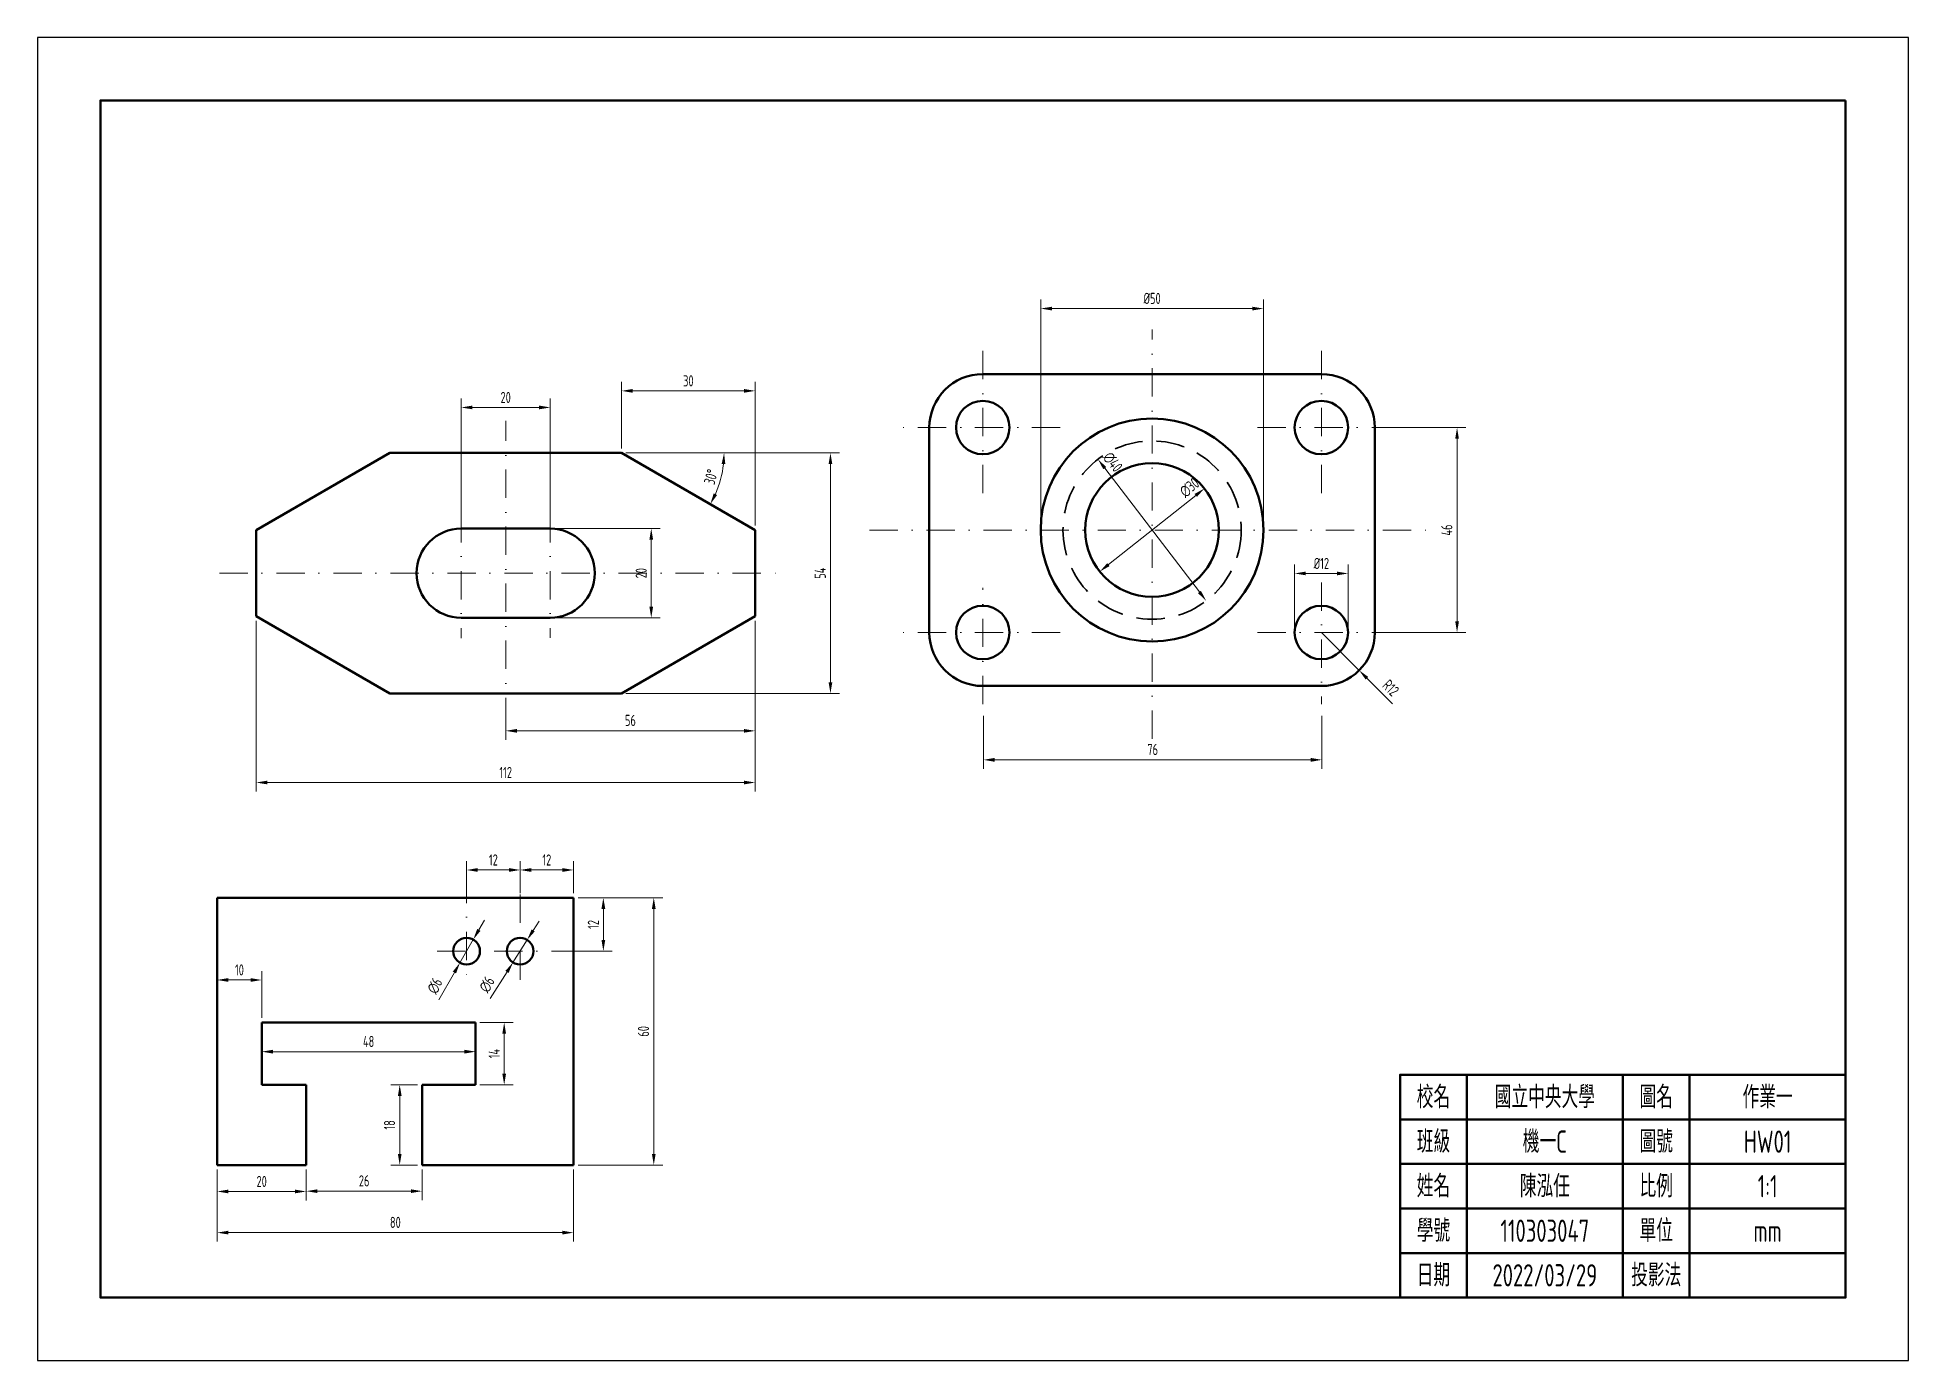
# Model space of a CAD drawing. Header units: millimetres. Extents: x 0 to 420, y 0 to 297.
import ezdxf

# ---------------------------------------------------------------- set-up
doc = ezdxf.new("R2010")
doc.units = ezdxf.units.MM
doc.linetypes.add('DASHDOT2', pattern=[12.7, 6.35, -3.175, 0, -3.175])
doc.linetypes.add('HIDDEN', pattern=[9.525, 6.35, -3.175])
for name, color, linetype, lineweight in [('中心線', 2, 'DASHDOT2', 18), ('虛線', 6, 'HIDDEN', 35), ('輪廓線', 7, 'Continuous', 50)]:
    doc.layers.add(name, color=color, linetype=linetype, lineweight=lineweight)
doc.styles.get("Standard").update_dxf_attribs({"font": 'iso.shx', "width": 0.75, "bigfont": 'chineset.shx'})
doc.dimstyles.new('CNS', dxfattribs={"dimtxt": 2.5, "dimasz": 2.5, "dimexe": 2, "dimexo": 1, "dimgap": 1, "dimtad": 1, "dimdsep": 46, "dimtxsty": 'Standard', "dimcen": 2.5, "dimclrd": 3, "dimclre": 3, "dimclrt": 1, "dimadec": 0, "dimazin": 0, "dimtfac": 1, "dimtmove": 0, "dimatfit": 0, "dimfxl": 1, "dimlwd": 18, "dimlwe": 18, "dimarcsym": 0})

# ---------------------------------------------------------------- blocks, each defined once
blk = doc.blocks.new('*D1')
at = {"color": 3, "lineweight": 18, "transparency": 16777216}
for p, q in [((40.34, 42.9), (40.34, 35.96)), ((60.34, 42.9), (60.34, 35.96)), ((42.84, 37.96), (57.84, 37.96))]:
    blk.add_line(p, q, dxfattribs=at)
at = {"color": 3, "transparency": 16777216}
for points in [[(42.84, 38.37), (42.84, 37.54), (40.34, 37.96)], [(57.84, 38.37), (57.84, 37.54), (60.34, 37.96)]]:
    blk.add_solid(points, dxfattribs=at)
at = {"layer": 'Defpoints', "color": 0, "transparency": 16777216}
for p in [(40.34, 43.9), (60.34, 43.9), (60.34, 37.96)]:
    blk.add_point(p, dxfattribs=at)
at = {"color": 1, "transparency": 16777216, "insert": (50.34, 40.21), "char_height": 2.5, "attachment_point": 5}
blk.add_mtext('20', dxfattribs=at)
blk = doc.blocks.new('*D2')
at = {"color": 3, "lineweight": 18, "transparency": 16777216}
for p, q in [((121.34, 103.9), (140.35, 103.9)), ((138.35, 46.4), (138.35, 101.4)), ((121.34, 43.9), (140.35, 43.9))]:
    blk.add_line(p, q, dxfattribs=at)
at = {"color": 3, "transparency": 16777216}
for points in [[(137.93, 101.4), (138.76, 101.4), (138.35, 103.9)], [(137.93, 46.4), (138.76, 46.4), (138.35, 43.9)]]:
    blk.add_solid(points, dxfattribs=at)
at = {"layer": 'Defpoints', "color": 0, "transparency": 16777216}
for p in [(120.34, 103.9), (138.35, 103.9), (120.34, 43.9)]:
    blk.add_point(p, dxfattribs=at)
at = {"color": 1, "transparency": 16777216, "insert": (136.03, 73.9), "char_height": 2.5, "attachment_point": 5, "rotation": 90}
blk.add_mtext('60', dxfattribs=at)
blk = doc.blocks.new('*D3')
at = {"color": 3, "lineweight": 18, "transparency": 16777216}
for p, q in [((99.08, 96.67), (100.32, 98.84)), ((97.83, 94.5), (94.85, 89.3)), ((93.6, 87.13), (90.08, 80.98))]:
    blk.add_line(p, q, dxfattribs=at)
at = {"color": 3, "transparency": 16777216}
for points in [[(98.72, 96.88), (99.44, 96.46), (97.83, 94.5)], [(93.24, 87.33), (93.97, 86.92), (94.85, 89.3)]]:
    blk.add_solid(points, dxfattribs=at)
at = {"layer": 'Defpoints', "color": 0, "transparency": 16777216}
for p in [(97.83, 94.5), (94.85, 89.3)]:
    blk.add_point(p, dxfattribs=at)
at = {"color": 1, "transparency": 16777216, "insert": (89.21, 84.12), "char_height": 2.5, "attachment_point": 5, "rotation": 60.1692}
blk.add_mtext('∅6', dxfattribs=at)
blk = doc.blocks.new('*D4')
at = {"color": 3, "lineweight": 18, "transparency": 16777216}
for p, q in [((111.27, 96.55), (112.61, 98.66)), ((109.94, 94.44), (106.74, 89.36)), ((105.41, 87.25), (101.63, 81.25))]:
    blk.add_line(p, q, dxfattribs=at)
at = {"color": 3, "transparency": 16777216}
for points in [[(110.92, 96.77), (111.63, 96.33), (109.94, 94.44)], [(105.05, 87.47), (105.76, 87.02), (106.74, 89.36)]]:
    blk.add_solid(points, dxfattribs=at)
at = {"layer": 'Defpoints', "color": 0, "transparency": 16777216}
for p in [(109.94, 94.44), (106.74, 89.36)]:
    blk.add_point(p, dxfattribs=at)
at = {"color": 1, "transparency": 16777216, "insert": (100.89, 84.43), "char_height": 2.5, "attachment_point": 5, "rotation": 57.7612}
blk.add_mtext('∅6', dxfattribs=at)
blk = doc.blocks.new('*D5')
at = {"color": 3, "lineweight": 18, "transparency": 16777216}
for p, q in [((85.34, 61.9), (79.32, 61.9)), ((81.32, 59.4), (81.32, 46.4)), ((85.34, 43.9), (79.32, 43.9))]:
    blk.add_line(p, q, dxfattribs=at)
at = {"color": 3, "transparency": 16777216}
for points in [[(80.91, 59.4), (81.74, 59.4), (81.32, 61.9)], [(80.91, 46.4), (81.74, 46.4), (81.32, 43.9)]]:
    blk.add_solid(points, dxfattribs=at)
at = {"layer": 'Defpoints', "color": 0, "transparency": 16777216}
for p in [(86.34, 61.9), (81.32, 43.9), (86.34, 43.9)]:
    blk.add_point(p, dxfattribs=at)
at = {"color": 1, "transparency": 16777216, "insert": (79.03, 52.9), "char_height": 2.5, "attachment_point": 5, "rotation": 90}
blk.add_mtext('18', dxfattribs=at)
blk = doc.blocks.new('*D6')
at = {"color": 3, "lineweight": 18, "transparency": 16777216}
for p, q in [((60.34, 42.9), (60.34, 36.03)), ((86.34, 42.9), (86.34, 36.03)), ((62.84, 38.03), (83.84, 38.03))]:
    blk.add_line(p, q, dxfattribs=at)
at = {"color": 3, "transparency": 16777216}
for points in [[(62.84, 38.44), (62.84, 37.61), (60.34, 38.03)], [(83.84, 38.44), (83.84, 37.61), (86.34, 38.03)]]:
    blk.add_solid(points, dxfattribs=at)
at = {"layer": 'Defpoints', "color": 0, "transparency": 16777216}
for p in [(60.34, 43.9), (86.34, 43.9), (86.34, 38.03)]:
    blk.add_point(p, dxfattribs=at)
at = {"color": 1, "transparency": 16777216, "insert": (73.34, 40.34), "char_height": 2.5, "attachment_point": 5}
blk.add_mtext('26', dxfattribs=at)
blk = doc.blocks.new('*D7')
at = {"color": 3, "lineweight": 18, "transparency": 16777216}
for p, q in [((40.34, 42.9), (40.34, 26.72)), ((120.34, 42.9), (120.34, 26.72)), ((42.84, 28.72), (117.84, 28.72))]:
    blk.add_line(p, q, dxfattribs=at)
at = {"color": 3, "transparency": 16777216}
for points in [[(42.84, 29.14), (42.84, 28.31), (40.34, 28.72)], [(117.84, 29.14), (117.84, 28.31), (120.34, 28.72)]]:
    blk.add_solid(points, dxfattribs=at)
at = {"layer": 'Defpoints', "color": 0, "transparency": 16777216}
for p in [(40.34, 43.9), (120.34, 43.9), (120.34, 28.72)]:
    blk.add_point(p, dxfattribs=at)
at = {"color": 1, "transparency": 16777216, "insert": (80.34, 31.02), "char_height": 2.5, "attachment_point": 5}
blk.add_mtext('80', dxfattribs=at)
blk = doc.blocks.new('*D8')
at = {"color": 3, "lineweight": 18, "transparency": 16777216}
for p, q in [((108.34, 104.9), (108.34, 112.12)), ((110.84, 110.12), (117.84, 110.12)), ((120.34, 104.9), (120.34, 112.12))]:
    blk.add_line(p, q, dxfattribs=at)
at = {"color": 3, "transparency": 16777216}
for points in [[(110.84, 110.54), (110.84, 109.7), (108.34, 110.12)], [(117.84, 110.54), (117.84, 109.7), (120.34, 110.12)]]:
    blk.add_solid(points, dxfattribs=at)
at = {"layer": 'Defpoints', "color": 0, "transparency": 16777216}
for p in [(120.34, 110.12), (108.34, 103.9), (120.34, 103.9)]:
    blk.add_point(p, dxfattribs=at)
at = {"color": 1, "transparency": 16777216, "insert": (114.34, 112.37), "char_height": 2.5, "attachment_point": 5}
blk.add_mtext('12', dxfattribs=at)
blk = doc.blocks.new('*D9')
at = {"color": 3, "lineweight": 18, "transparency": 16777216}
for p, q in [((96.34, 104.9), (96.34, 112.12)), ((98.84, 110.12), (105.84, 110.12)), ((108.34, 104.9), (108.34, 112.12))]:
    blk.add_line(p, q, dxfattribs=at)
at = {"color": 3, "transparency": 16777216}
for points in [[(98.84, 110.54), (98.84, 109.7), (96.34, 110.12)], [(105.84, 110.54), (105.84, 109.7), (108.34, 110.12)]]:
    blk.add_solid(points, dxfattribs=at)
at = {"layer": 'Defpoints', "color": 0, "transparency": 16777216}
for p in [(108.34, 110.12), (96.34, 103.9), (108.34, 103.9)]:
    blk.add_point(p, dxfattribs=at)
at = {"color": 1, "transparency": 16777216, "insert": (102.34, 112.37), "char_height": 2.5, "attachment_point": 5}
blk.add_mtext('12', dxfattribs=at)
blk = doc.blocks.new('*D10')
at = {"color": 3, "lineweight": 18, "transparency": 16777216}
for p, q in [((121.34, 103.9), (129.03, 103.9)), ((127.03, 94.4), (127.03, 101.4)), ((121.34, 91.9), (129.03, 91.9))]:
    blk.add_line(p, q, dxfattribs=at)
at = {"color": 3, "transparency": 16777216}
for points in [[(126.61, 101.4), (127.45, 101.4), (127.03, 103.9)], [(126.61, 94.4), (127.45, 94.4), (127.03, 91.9)]]:
    blk.add_solid(points, dxfattribs=at)
at = {"layer": 'Defpoints', "color": 0, "transparency": 16777216}
for p in [(120.34, 103.9), (127.03, 103.9), (120.34, 91.9)]:
    blk.add_point(p, dxfattribs=at)
at = {"color": 1, "transparency": 16777216, "insert": (124.78, 97.9), "char_height": 2.5, "attachment_point": 5, "rotation": 90}
blk.add_mtext('12', dxfattribs=at)
blk = doc.blocks.new('*D11')
at = {"color": 3, "lineweight": 18, "transparency": 16777216}
for p, q in [((99.34, 75.9), (106.77, 75.9)), ((104.77, 73.4), (104.77, 64.4)), ((99.34, 61.9), (106.77, 61.9))]:
    blk.add_line(p, q, dxfattribs=at)
at = {"color": 3, "transparency": 16777216}
for points in [[(104.36, 73.4), (105.19, 73.4), (104.77, 75.9)], [(104.36, 64.4), (105.19, 64.4), (104.77, 61.9)]]:
    blk.add_solid(points, dxfattribs=at)
at = {"layer": 'Defpoints', "color": 0, "transparency": 16777216}
for p in [(98.34, 75.9), (98.34, 61.9), (104.77, 61.9)]:
    blk.add_point(p, dxfattribs=at)
at = {"color": 1, "transparency": 16777216, "insert": (102.52, 68.9), "char_height": 2.5, "attachment_point": 5, "rotation": 90}
blk.add_mtext('14', dxfattribs=at)
blk = doc.blocks.new('*D12')
at = {"color": 3, "lineweight": 18, "transparency": 16777216}
for p, q in [((95.11, 187.74), (95.11, 215.94)), ((115.11, 187.74), (115.11, 215.94)), ((97.61, 213.94), (112.61, 213.94))]:
    blk.add_line(p, q, dxfattribs=at)
at = {"color": 3, "transparency": 16777216}
for points in [[(97.61, 214.36), (97.61, 213.53), (95.11, 213.94)], [(112.61, 214.36), (112.61, 213.53), (115.11, 213.94)]]:
    blk.add_solid(points, dxfattribs=at)
at = {"layer": 'Defpoints', "color": 0, "transparency": 16777216}
for p in [(115.11, 213.94), (95.11, 186.74), (115.11, 186.74)]:
    blk.add_point(p, dxfattribs=at)
at = {"color": 1, "transparency": 16777216, "insert": (105.11, 216.19), "char_height": 2.5, "attachment_point": 5}
blk.add_mtext('20', dxfattribs=at)
blk = doc.blocks.new('*D13')
at = {"color": 3, "lineweight": 18, "transparency": 16777216}
for p, q in [((116.11, 186.74), (139.78, 186.74)), ((137.78, 184.24), (137.78, 169.24)), ((116.11, 166.74), (139.78, 166.74))]:
    blk.add_line(p, q, dxfattribs=at)
at = {"color": 3, "transparency": 16777216}
for points in [[(137.36, 184.24), (138.2, 184.24), (137.78, 186.74)], [(137.36, 169.24), (138.2, 169.24), (137.78, 166.74)]]:
    blk.add_solid(points, dxfattribs=at)
at = {"layer": 'Defpoints', "color": 0, "transparency": 16777216}
for p in [(115.11, 186.74), (115.11, 166.74), (137.78, 166.74)]:
    blk.add_point(p, dxfattribs=at)
at = {"color": 1, "transparency": 16777216, "insert": (135.53, 176.74), "char_height": 2.5, "attachment_point": 5, "rotation": 90}
blk.add_mtext('20', dxfattribs=at)
blk = doc.blocks.new('*D14')
at = {"color": 3, "lineweight": 18, "transparency": 16777216}
for p, q in [((132.11, 203.74), (180, 203.74)), ((178, 201.24), (178, 152.24)), ((132.11, 149.74), (180, 149.74))]:
    blk.add_line(p, q, dxfattribs=at)
at = {"color": 3, "transparency": 16777216}
for points in [[(177.59, 201.24), (178.42, 201.24), (178, 203.74)], [(177.59, 152.24), (178.42, 152.24), (178, 149.74)]]:
    blk.add_solid(points, dxfattribs=at)
at = {"layer": 'Defpoints', "color": 0, "transparency": 16777216}
for p in [(131.11, 203.74), (131.11, 149.74), (178, 149.74)]:
    blk.add_point(p, dxfattribs=at)
at = {"color": 1, "transparency": 16777216, "insert": (175.72, 176.74), "char_height": 2.5, "attachment_point": 5, "rotation": 90}
blk.add_mtext('54', dxfattribs=at)
blk = doc.blocks.new('*D15')
at = {"color": 3, "lineweight": 18, "transparency": 16777216}
for p, q in [((131.11, 204.74), (131.11, 219.66)), ((161.11, 187.42), (161.11, 219.66)), ((133.61, 217.66), (158.61, 217.66))]:
    blk.add_line(p, q, dxfattribs=at)
at = {"color": 3, "transparency": 16777216}
for points in [[(133.61, 218.08), (133.61, 217.25), (131.11, 217.66)], [(158.61, 218.08), (158.61, 217.25), (161.11, 217.66)]]:
    blk.add_solid(points, dxfattribs=at)
at = {"layer": 'Defpoints', "color": 0, "transparency": 16777216}
for p in [(161.11, 217.66), (131.11, 203.74), (161.11, 186.42)]:
    blk.add_point(p, dxfattribs=at)
at = {"color": 1, "transparency": 16777216, "insert": (146.11, 219.91), "char_height": 2.5, "attachment_point": 5}
blk.add_mtext('30', dxfattribs=at)
blk = doc.blocks.new('*D16')
at = {"color": 3, "lineweight": 18, "transparency": 16777216}
blk.add_line((132.11, 203.74), (156.13, 203.74), dxfattribs=at)
blk.add_arc((131.11, 203.74), 23.02, 336.2257, 353.7743, dxfattribs=at)
at = {"color": 3, "transparency": 16777216}
for points in [[(153.58, 201.26), (154.41, 201.22), (154.13, 203.74)], [(152.55, 194.27), (151.8, 194.65), (151.04, 192.23)]]:
    blk.add_solid(points, dxfattribs=at)
at = {"layer": 'Defpoints', "color": 0, "transparency": 16777216}
for p in [(79.11, 203.74), (131.11, 203.74), (131.11, 203.74), (152.74, 195.87), (161.11, 186.42)]:
    blk.add_point(p, dxfattribs=at)
at = {"color": 1, "transparency": 16777216, "insert": (151.17, 198.36), "char_height": 2.5, "attachment_point": 5, "rotation": 75}
blk.add_mtext('30°', dxfattribs=at)
blk = doc.blocks.new('*D17')
at = {"color": 3, "lineweight": 18, "transparency": 16777216}
for p, q in [((161.11, 166.06), (161.11, 139.35)), ((105.11, 148.74), (105.11, 139.35)), ((107.61, 141.35), (158.61, 141.35))]:
    blk.add_line(p, q, dxfattribs=at)
at = {"color": 3, "transparency": 16777216}
for points in [[(107.61, 141.77), (107.61, 140.94), (105.11, 141.35)], [(158.61, 141.77), (158.61, 140.94), (161.11, 141.35)]]:
    blk.add_solid(points, dxfattribs=at)
at = {"layer": 'Defpoints', "color": 0, "transparency": 16777216}
for p in [(161.11, 167.06), (105.11, 149.74), (161.11, 141.35)]:
    blk.add_point(p, dxfattribs=at)
at = {"color": 1, "transparency": 16777216, "insert": (133.11, 143.7), "char_height": 2.5, "attachment_point": 5}
blk.add_mtext('56', dxfattribs=at)
blk = doc.blocks.new('*D18')
at = {"color": 3, "lineweight": 18, "transparency": 16777216}
for p, q in [((49.11, 166.06), (49.11, 127.75)), ((161.11, 166.06), (161.11, 127.75)), ((51.61, 129.75), (158.61, 129.75))]:
    blk.add_line(p, q, dxfattribs=at)
at = {"color": 3, "transparency": 16777216}
for points in [[(51.61, 130.17), (51.61, 129.34), (49.11, 129.75)], [(158.61, 130.17), (158.61, 129.34), (161.11, 129.75)]]:
    blk.add_solid(points, dxfattribs=at)
at = {"layer": 'Defpoints', "color": 0, "transparency": 16777216}
for p in [(49.11, 167.06), (161.11, 167.06), (161.11, 129.75)]:
    blk.add_point(p, dxfattribs=at)
at = {"color": 1, "transparency": 16777216, "insert": (105.11, 132), "char_height": 2.5, "attachment_point": 5}
blk.add_mtext('112', dxfattribs=at)
blk = doc.blocks.new('*D19')
at = {"color": 3, "lineweight": 18, "transparency": 16777216}
for p, q in [((212.33, 144.71), (212.33, 132.84)), ((288.33, 144.71), (288.33, 132.84)), ((214.83, 134.84), (285.83, 134.84))]:
    blk.add_line(p, q, dxfattribs=at)
at = {"color": 3, "transparency": 16777216}
for points in [[(214.83, 135.26), (214.83, 134.42), (212.33, 134.84)], [(285.83, 135.26), (285.83, 134.42), (288.33, 134.84)]]:
    blk.add_solid(points, dxfattribs=at)
at = {"layer": 'Defpoints', "color": 0, "transparency": 16777216}
for p in [(212.33, 145.71), (288.33, 145.71), (288.33, 134.84)]:
    blk.add_point(p, dxfattribs=at)
at = {"color": 1, "transparency": 16777216, "insert": (250.33, 137.16), "char_height": 2.5, "attachment_point": 5}
blk.add_mtext('76', dxfattribs=at)
blk = doc.blocks.new('*D20')
at = {"color": 3, "lineweight": 18, "transparency": 16777216}
for p, q in [((301.2, 209.43), (320.65, 209.43)), ((318.65, 165.93), (318.65, 206.93)), ((301.2, 163.43), (320.65, 163.43))]:
    blk.add_line(p, q, dxfattribs=at)
at = {"color": 3, "transparency": 16777216}
for points in [[(318.24, 206.93), (319.07, 206.93), (318.65, 209.43)], [(318.24, 165.93), (319.07, 165.93), (318.65, 163.43)]]:
    blk.add_solid(points, dxfattribs=at)
at = {"layer": 'Defpoints', "color": 0, "transparency": 16777216}
for p in [(300.2, 209.43), (318.65, 209.43), (300.2, 163.43)]:
    blk.add_point(p, dxfattribs=at)
at = {"color": 1, "transparency": 16777216, "insert": (316.34, 186.43), "char_height": 2.5, "attachment_point": 5, "rotation": 90}
blk.add_mtext('46', dxfattribs=at)
blk = doc.blocks.new('*D21')
at = {"color": 3, "lineweight": 18, "transparency": 16777216}
for p, q in [((288.2, 163.43), (296.67, 154.93)), ((298.43, 153.16), (304.14, 147.43))]:
    blk.add_line(p, q, dxfattribs=at)
at = {"color": 3, "transparency": 16777216}
blk.add_solid([(298.73, 153.45), (298.14, 152.86), (296.67, 154.93)], dxfattribs=at)
at = {"layer": 'Defpoints', "color": 0, "transparency": 16777216}
for p in [(288.2, 163.43), (296.67, 154.93)]:
    blk.add_point(p, dxfattribs=at)
at = {"color": 1, "transparency": 16777216, "insert": (303.76, 151), "char_height": 2.5, "attachment_point": 5, "rotation": 314.9089}
blk.add_mtext('R12', dxfattribs=at)
blk = doc.blocks.new('*D22')
at = {"color": 3, "lineweight": 18, "transparency": 16777216}
blk.add_line((240.4, 178.66), (259.99, 194.19), dxfattribs=at)
at = {"color": 3, "transparency": 16777216}
for points in [[(259.73, 194.52), (260.25, 193.87), (261.95, 195.75)], [(240.14, 178.99), (240.66, 178.33), (238.45, 177.1)]]:
    blk.add_solid(points, dxfattribs=at)
at = {"layer": 'Defpoints', "color": 0, "transparency": 16777216}
for p in [(261.95, 195.75), (238.45, 177.1)]:
    blk.add_point(p, dxfattribs=at)
at = {"color": 1, "transparency": 16777216, "insert": (258.59, 195.96), "char_height": 2.5, "attachment_point": 5, "rotation": 38.4216}
blk.add_mtext('∅30', dxfattribs=at)
blk = doc.blocks.new('*D23')
at = {"color": 3, "lineweight": 18, "transparency": 16777216}
blk.add_line((260.83, 172.52), (239.57, 200.33), dxfattribs=at)
at = {"color": 3, "transparency": 16777216}
for points in [[(239.9, 200.58), (239.24, 200.08), (238.05, 202.31)], [(261.16, 172.78), (260.49, 172.27), (262.34, 170.54)]]:
    blk.add_solid(points, dxfattribs=at)
at = {"layer": 'Defpoints', "color": 0, "transparency": 16777216}
for p in [(238.05, 202.31), (262.34, 170.54)]:
    blk.add_point(p, dxfattribs=at)
at = {"color": 1, "transparency": 16777216, "insert": (241.36, 201.7), "char_height": 2.5, "attachment_point": 5, "rotation": 307.4}
blk.add_mtext('∅40', dxfattribs=at)
blk = doc.blocks.new('*D24')
at = {"color": 3, "lineweight": 18, "transparency": 16777216}
for p, q in [((225.2, 187.43), (225.2, 238.14)), ((227.7, 236.14), (272.7, 236.14)), ((275.2, 187.43), (275.2, 238.14))]:
    blk.add_line(p, q, dxfattribs=at)
at = {"color": 3, "transparency": 16777216}
for points in [[(227.7, 236.55), (227.7, 235.72), (225.2, 236.14)], [(272.7, 236.55), (272.7, 235.72), (275.2, 236.14)]]:
    blk.add_solid(points, dxfattribs=at)
at = {"layer": 'Defpoints', "color": 0, "transparency": 16777216}
for p in [(275.2, 236.14), (225.2, 186.43), (275.2, 186.43)]:
    blk.add_point(p, dxfattribs=at)
at = {"color": 1, "transparency": 16777216, "insert": (250.2, 238.42), "char_height": 2.5, "attachment_point": 5}
blk.add_mtext('%%C50', dxfattribs=at)
blk = doc.blocks.new('*D25')
at = {"color": 3, "lineweight": 18, "transparency": 16777216}
for p, q in [((282.2, 164.43), (282.2, 178.68)), ((284.7, 176.68), (291.7, 176.68)), ((294.2, 164.43), (294.2, 178.68))]:
    blk.add_line(p, q, dxfattribs=at)
at = {"color": 3, "transparency": 16777216}
for points in [[(284.7, 177.1), (284.7, 176.26), (282.2, 176.68)], [(291.7, 177.1), (291.7, 176.26), (294.2, 176.68)]]:
    blk.add_solid(points, dxfattribs=at)
at = {"layer": 'Defpoints', "color": 0, "transparency": 16777216}
for p in [(294.2, 176.68), (282.2, 163.43), (294.2, 163.43)]:
    blk.add_point(p, dxfattribs=at)
at = {"color": 1, "transparency": 16777216, "insert": (288.2, 178.93), "char_height": 2.5, "attachment_point": 5}
blk.add_mtext('%%C12', dxfattribs=at)

msp = doc.modelspace()

# ---------------------------------------------------------------- linework, layer by layer
msp.add_line((212.197, 151.427), (250.197, 151.427))
at = {"color": 3, "lineweight": 18}
for p, q in [((47.841, 85.43), (42.841, 85.43)), ((50.341, 76.898), (50.341, 87.43)), ((52.841, 69.339), (95.841, 69.339))]:
    msp.add_line(p, q, dxfattribs=at)
msp.add_lwpolyline([(420, 297), (0, 297), (0, 0), (420, 0)], close=True)
at = {"color": 3}
for points in [[(42.841, 85.846), (42.841, 85.013), (40.341, 85.43)], [(47.841, 85.846), (47.841, 85.013), (50.341, 85.43)], [(52.841, 69.755), (52.841, 68.922), (50.341, 69.339)], [(95.841, 69.755), (95.841, 68.922), (98.341, 69.339)]]:
    msp.add_solid(points, dxfattribs=at)
at = {"layer": '中心線'}
for p, q in [((250.197, 139.577), (250.197, 231.444)), ((212.197, 194.7), (212.197, 226.704)), ((288.197, 194.7), (288.197, 226.704)), ((105.109, 142.448), (105.109, 210.923)), ((229.584, 209.427), (192.586, 209.427)), ((273.886, 209.427), (305.06, 209.427)), ((95.109, 190.01), (95.109, 162.15)), ((115.109, 190.01), (115.109, 162.201)), ((186.784, 186.427), (313.664, 186.427)), ((40.851, 176.738), (168.181, 176.738)), ((212.197, 147.375), (212.197, 173.464)), ((288.197, 174.636), (288.197, 147.375)), ((229.584, 163.427), (192.644, 163.427)), ((273.886, 163.427), (305.06, 163.427)), ((96.341, 109.019), (96.341, 85.43)), ((108.341, 85.43), (108.341, 109.019)), ((89.753, 91.898), (122.176, 91.898))]:
    msp.add_line(p, q, dxfattribs=at)
at = {"layer": '虛線'}
msp.add_circle((250.197, 186.427), 20, dxfattribs=at)
at = {"layer": '輪廓線'}
for p, q in [((79.109, 203.738), (49.109, 186.418)), ((131.109, 203.738), (161.109, 186.418)), ((115.109, 186.738), (95.109, 186.738)), ((79.109, 149.738), (49.109, 167.059)), ((95.109, 166.738), (115.109, 166.738)), ((131.109, 149.738), (161.109, 167.059)), ((40.341, 103.898), (40.341, 43.898)), ((120.341, 103.898), (40.341, 103.898)), ((120.341, 43.898), (120.341, 103.898)), ((50.341, 61.898), (50.341, 75.898)), ((50.341, 75.898), (98.341, 75.898)), ((98.341, 75.898), (98.341, 61.898)), ((60.341, 61.898), (50.341, 61.898)), ((60.341, 43.898), (60.341, 61.898)), ((98.341, 61.898), (86.341, 61.898)), ((86.341, 61.898), (86.341, 43.898)), ((40.341, 43.898), (60.341, 43.898)), ((86.341, 43.898), (120.341, 43.898))]:
    msp.add_line(p, q, dxfattribs=at)
for points in [[(405.858, 282.858), (14.142, 282.858), (14.142, 14.142), (405.858, 14.142)], [(405.858, 14.142), (305.858, 14.142), (305.858, 64.142), (405.858, 64.142)], [(305.858, 64.142), (405.858, 64.142), (405.858, 54.142), (305.858, 54.142)], [(305.858, 64.142), (320.858, 64.142), (320.858, 14.142), (305.858, 14.142)], [(305.858, 64.142), (320.858, 64.142), (320.858, 14.142), (305.858, 14.142)], [(320.858, 64.142), (355.858, 64.142), (355.858, 14.142), (320.858, 14.142)], [(320.858, 64.142), (355.858, 64.142), (355.858, 14.142), (320.858, 14.142)], [(355.858, 64.142), (370.858, 64.142), (370.858, 14.142), (355.858, 14.142)], [(370.858, 64.142), (405.858, 64.142), (405.858, 14.142), (370.858, 14.142)], [(305.858, 54.142), (405.858, 54.142), (405.858, 44.142), (305.858, 44.142)], [(305.858, 44.142), (405.858, 44.142), (405.858, 34.142), (305.858, 34.142)], [(305.858, 34.142), (405.858, 34.142), (405.858, 24.142), (305.858, 24.142)], [(305.858, 24.142), (405.858, 24.142), (405.858, 14.142), (305.858, 14.142)]]:
    msp.add_lwpolyline(points, close=True, dxfattribs=at)
for points in [[(288.197, 221.427), (212.197, 221.427)], [(200.197, 209.427), (200.197, 163.427)], [(300.197, 163.427), (300.197, 209.427)], [(131.109, 203.738), (79.109, 203.738)], [(49.109, 186.418), (49.109, 167.059)], [(161.109, 167.059), (161.109, 186.418)], [(212.197, 151.427), (288.197, 151.427)], [(79.109, 149.738), (131.109, 149.738)]]:
    msp.add_lwpolyline(points, dxfattribs=at)
for centre, radius in [((212.197, 209.427), 6), ((288.197, 209.427), 6), ((250.197, 186.427), 25), ((250.197, 186.427), 15), ((212.197, 163.427), 6), ((288.197, 163.427), 6), ((96.341, 91.898), 3), ((108.341, 91.898), 3)]:
    msp.add_circle(centre, radius, dxfattribs=at)
for centre, radius, start, end in [((212.197, 209.427), 12, 90, 180), ((288.197, 209.427), 12, 0, 90), ((95.109, 176.738), 10, 90, 270), ((115.109, 176.738), 10, 270, 90), ((212.197, 163.427), 12, 180, 270), ((288.197, 163.427), 12, 270, 0)]:
    msp.add_arc(centre, radius, start, end, dxfattribs=at)

# ---------------------------------------------------------------- texts
at = {"color": 1, "char_height": 2.5, "attachment_point": 5}
for s, insert in [('10', (45.341, 87.68)), ('48', (74.341, 71.632))]:
    msp.add_mtext(s, dxfattribs=dict(at, insert=insert))
at = {"char_height": 5, "attachment_point": 5}
for s, width, insert in [('\\pxt0,1,2;校名', 15, (313.358, 59.142)), ('國立中央大學', 35, (338.358, 59.142)), ('圖名', 15, (363.358, 59.142)), ('作業一', 35, (388.358, 59.142)), ('班級', 15, (313.358, 49.142)), ('機一C', 35, (338.358, 49.142)), ('圖號', 15, (363.358, 49.142)), ('HW01', 35, (388.358, 49.142)), ('姓名', 15, (313.358, 39.142)), ('陳泓任', 35, (338.358, 39.142)), ('比例', 15, (363.358, 39.142)), ('1:1', 35, (388.358, 39.142)), ('學號', 15, (313.358, 29.142)), ('110303047', 35, (338.358, 29.142)), ('單位', 15, (363.358, 29.142)), ('mm', 35, (388.358, 29.142)), ('日期', 15, (313.358, 19.142)), ('2022/03/29', 35, (338.358, 19.142)), ('投影法', 15, (363.358, 19.142))]:
    msp.add_mtext_dynamic_manual_height_columns(s, width=width, gutter_width=12.5, heights=[0], dxfattribs=dict(at, insert=insert))

# ---------------------------------------------------------------- dimensions: what is measured, and where the dimension line sits
dim = msp.add_linear_dim(base=(275.197, 236.136), p1=(225.197, 186.427), p2=(275.197, 186.427), text='%%C<>', dimstyle='CNS')
dim.commit()
dim.dimension.update_dxf_attribs({"geometry": '*D24', "text_midpoint": (250.197, 236.136), "dimtype": 160})
for base, p1, p2, picture, middle in [((161.109, 217.664), (131.109, 203.738), (161.109, 186.418), '*D15', (146.109, 219.915)), ((115.109, 213.943), (95.109, 186.738), (115.109, 186.738), '*D12', (105.109, 216.194)), ((161.109, 129.752), (49.109, 167.059), (161.109, 167.059), '*D18', (105.109, 132.002)), ((288.33, 134.841), (212.33, 145.706), (288.33, 145.706), '*D19', (250.33, 137.155)), ((108.341, 110.121), (96.341, 103.898), (108.341, 103.898), '*D9', (102.341, 112.371)), ((120.341, 110.121), (108.341, 103.898), (120.341, 103.898), '*D8', (114.341, 112.371)), ((60.341, 37.955), (40.341, 43.898), (60.341, 43.898), '*D1', (50.341, 40.206)), ((120.341, 28.723), (40.341, 43.898), (120.341, 43.898), '*D7', (80.341, 31.016)), ((86.341, 38.026), (60.341, 43.898), (86.341, 43.898), '*D6', (73.341, 40.34))]:
    dim = msp.add_linear_dim(base=base, p1=p1, p2=p2, dimstyle='CNS')
    dim.commit()
    dim.dimension.update_dxf_attribs({"geometry": picture, "text_midpoint": middle})
for base, p1, p2, picture, middle in [((318.653, 209.427), (300.197, 163.427), (300.197, 209.427), '*D20', (316.339, 186.427)), ((178.003, 149.738), (131.109, 203.738), (131.109, 149.738), '*D14', (175.72, 176.738)), ((137.781, 166.738), (115.109, 186.738), (115.109, 166.738), '*D13', (135.53, 176.738)), ((138.348, 103.898), (120.341, 43.898), (120.341, 103.898), '*D2', (136.034, 73.898)), ((127.029, 103.898), (120.341, 91.898), (120.341, 103.898), '*D10', (124.779, 97.898)), ((104.773, 61.898), (98.341, 75.898), (98.341, 61.898), '*D11', (102.523, 68.898)), ((81.324, 43.898), (86.341, 61.898), (86.341, 43.898), '*D5', (79.03, 52.898))]:
    dim = msp.add_linear_dim(base=base, p1=p1, p2=p2, angle=90, dimstyle='CNS')
    dim.commit()
    dim.dimension.update_dxf_attribs({"geometry": picture, "text_midpoint": middle})
dim = msp.add_angular_dim_2l(base=(152.74, 195.865), line1=((131.109, 203.738), (79.109, 203.738)), line2=((131.109, 203.738), (161.109, 186.418)), dimstyle='CNS')
dim.commit()
dim.dimension.update_dxf_attribs({"geometry": '*D16', "text_midpoint": (151.17, 198.363)})
for p1, p2, picture, middle in [((262.344, 170.538), (238.049, 202.315), '*D23', (239.568, 200.329)), ((238.445, 177.105), (261.949, 195.748), '*D22', (259.99, 194.195))]:
    dim = msp.add_diameter_dim_2p(p1=p1, p2=p2, dimstyle='CNS')
    dim.commit()
    dim.dimension.update_dxf_attribs({"geometry": picture, "text_midpoint": middle, "dimtype": 163})
dim = msp.add_linear_dim(base=(294.197, 176.681), p1=(282.197, 163.427), p2=(294.197, 163.427), text='%%C<>', dimstyle='CNS')
dim.commit()
dim.dimension.update_dxf_attribs({"geometry": '*D25', "text_midpoint": (288.197, 178.931)})
dim = msp.add_linear_dim(base=(161.109, 141.354), p1=(105.109, 149.738), p2=(161.109, 167.059), dimstyle='CNS')
dim.commit()
dim.dimension.update_dxf_attribs({"geometry": '*D17', "text_midpoint": (133.109, 141.354), "dimtype": 160})
dim = msp.add_radius_dim(center=(288.197, 163.427), mpoint=(296.669, 154.928), dimstyle='CNS')
dim.commit()
dim.dimension.update_dxf_attribs({"geometry": '*D21', "text_midpoint": (302.169, 149.41), "dimtype": 164})
for p1, p2, picture, middle in [((97.833, 94.501), (94.848, 89.296), '*D3', (89.213, 84.12)), ((109.941, 94.436), (106.74, 89.361), '*D4', (100.893, 84.426))]:
    dim = msp.add_diameter_dim_2p(p1=p1, p2=p2, dimstyle='CNS')
    dim.commit()
    dim.dimension.update_dxf_attribs({"geometry": picture, "text_midpoint": middle})

doc.saveas('drawing.dxf')
